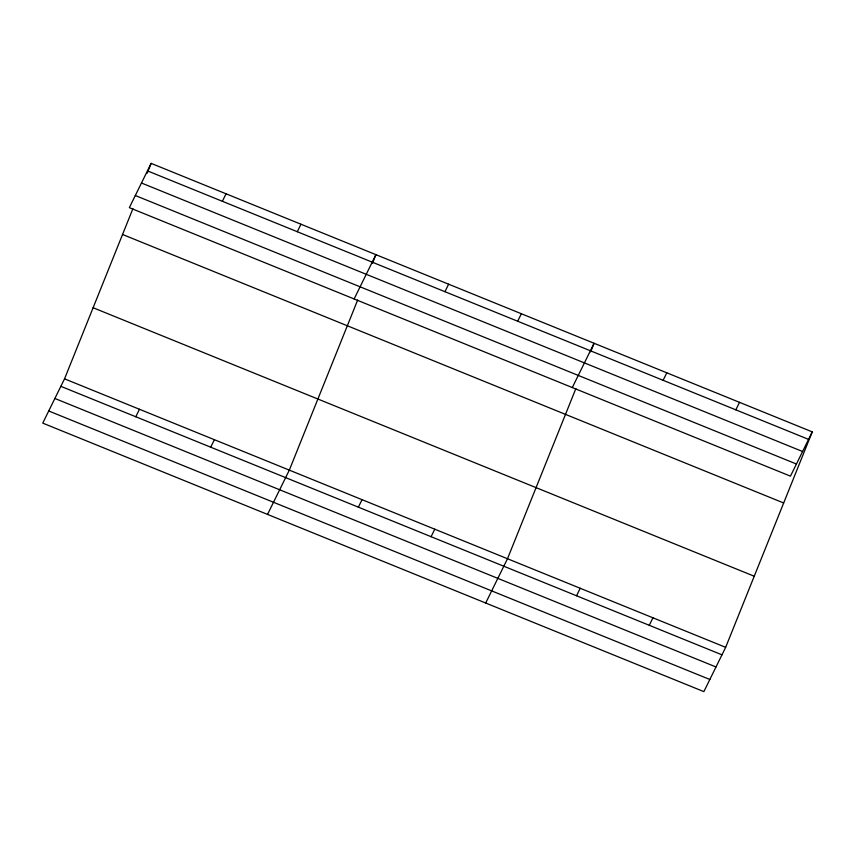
<?xml version="1.0" encoding="UTF-8"?>
<svg xmlns="http://www.w3.org/2000/svg" width="855" height="855" viewBox="0 0 855 855"><rect width="100%" height="100%" fill="white"/><g stroke="black" fill="none" stroke-linecap="round" stroke-linejoin="round"><path stroke-width="1.28" d="M812.25 431.882L790.458 476.16L129.34 207.658L151.132 163.369L812.25 431.882L725.66 647.342L703.868 691.631L42.75 423.118L64.542 378.84L132.899 208.727M147.188 173.18L151.132 163.369M357.679 300.02L289.321 470.132L267.53 514.411M372.459 263.244L375.911 254.662L354.12 298.951M575.853 388.63L507.496 558.732L485.704 603.021M590.634 351.854L594.075 343.272L572.294 387.561M222.364 201.299L226.051 193.807M135.785 416.759L139.472 409.267M297.294 231.726L300.981 224.234M210.704 447.186L214.391 439.694M444.942 291.694L448.629 284.202M358.363 507.154L362.05 499.662M517.67 321.234L521.358 313.732M431.08 536.694L434.768 529.202M663.117 380.304L666.804 372.812M576.527 595.764L580.214 588.272M735.834 409.834L739.522 402.342M649.255 625.304L652.942 617.812M147.445 170.861L808.563 439.374M141.47 183.002L802.589 451.515M135.314 195.517L796.433 464.019M122.554 234.473L783.672 502.986M93.11 307.736L754.238 576.238M64.542 378.84L725.66 647.342M60.855 386.332L721.973 654.834M54.88 398.473L715.998 666.975M48.724 410.977L709.842 679.49"/></g></svg>
